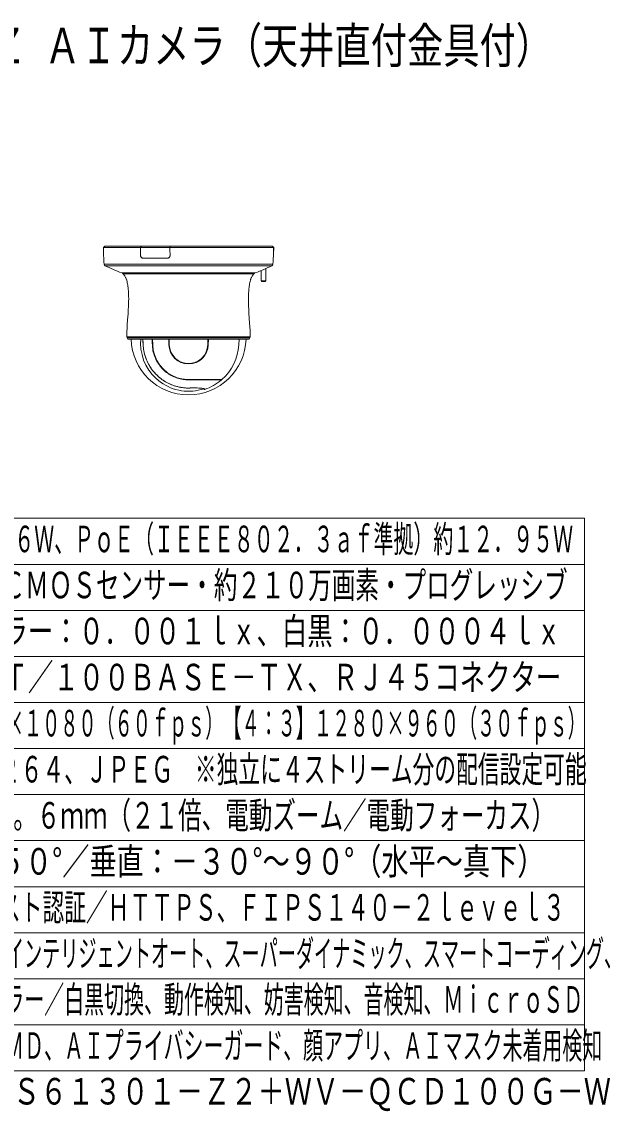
# Model space of a CAD drawing. Units: millimetres on the paper. Extents: x -62 to 65, y -59 to 59.
# Drawn here: x 1.4 to 65.3, y -59 to 59.3 of the extents above; entities that cross this region are included whole.
import ezdxf
from ezdxf.enums import TextEntityAlignment as Align

# ---------------------------------------------------------------- set-up
doc = ezdxf.new("R2010")
doc.units = ezdxf.units.MM
doc.layers.add('0-0_MOJI1', color=7, linetype='Continuous')
doc.layers.add('0-5_相当品', color=4, linetype='Continuous')
doc.layers.add('0-1_GAIKEI', color=4, linetype='Continuous', lineweight=9)
doc.layers.add('0-4_WAKU', color=4, linetype='Continuous', lineweight=9)
doc.styles.add('ＭＳ ゴシック', font='')
doc.styles.get('ＭＳ ゴシック').set_extended_font_data('MS Gothic')

msp = doc.modelspace()

# ---------------------------------------------------------------- linework, layer by layer
at = {"layer": '0-1_GAIKEI', "color": 7}
for p, q in [((10.411, 34.929), (10.262, 34.779)), ((10.262, 34.779), (14.285, 34.779)), ((28.612, 34.929), (10.411, 34.929)), ((14.346, 34.929), (14.285, 34.779)), ((17.495, 34.779), (14.297, 34.779)), ((14.366, 34.929), (14.366, 34.779)), ((16.417, 34.799), (16.399, 34.779)), ((16.417, 34.799), (17.503, 34.799)), ((17.495, 34.779), (17.555, 34.929)), ((17.495, 34.779), (28.757, 34.779)), ((28.625, 34.909), (28.609, 34.909)), ((28.612, 34.929), (28.762, 34.779)), ((28.625, 34.909), (28.625, 34.896)), ((28.754, 34.529), (28.759, 34.529)), ((28.762, 34.779), (28.761, 34.779)), ((28.672, 32.969), (10.351, 32.969)), ((10.461, 32.809), (28.562, 32.809)), ((27.39, 32.274), (27.39, 31.179)), ((27.89, 32.491), (27.89, 31.179)), ((27.39, 31.179), (27.89, 31.179)), ((27.49, 31.079), (27.79, 31.079)), ((12.812, 25.092), (12.812, 25.092)), ((26.212, 25.092), (12.812, 25.092)), ((12.932, 24.829), (12.838, 24.993)), ((26.185, 24.993), (12.838, 24.993)), ((26.092, 24.829), (26.185, 24.993)), ((26.212, 25.092), (26.212, 25.092)), ((26.092, 24.829), (12.932, 24.829))]:
    msp.add_line(p, q, dxfattribs=at)
at = {"layer": '0-1_GAIKEI'}
for p, q in [((14.306, 33.929), (14.294, 33.929)), ((14.554, 33.629), (17.214, 33.629)), ((26.762, 32.024), (12.261, 32.024)), ((26.614, 31.925), (12.41, 31.925)), ((14.576, 24.226), (14.577, 24.222)), ((14.582, 24.226), (14.582, 24.221)), ((15.621, 24.326), (15.624, 24.221)), ((17.373, 24.226), (17.358, 24.829)), ((17.366, 24.829), (17.382, 24.227)), ((17.373, 24.223), (17.373, 24.226)), ((17.382, 24.223), (17.373, 24.223)), ((17.374, 24.221), (17.373, 24.223)), ((17.415, 24.227), (17.382, 24.227)), ((17.396, 24.829), (17.408, 24.381)), ((17.401, 24.829), (17.417, 24.227)), ((17.411, 24.381), (17.408, 24.381)), ((17.415, 24.227), (17.411, 24.381)), ((17.415, 24.224), (17.415, 24.227)), ((17.415, 24.227), (17.417, 24.227)), ((17.415, 24.224), (17.417, 24.224)), ((17.417, 24.227), (17.417, 24.224)), ((17.417, 24.224), (17.417, 24.219)), ((17.475, 23.778), (17.472, 23.778)), ((21.548, 23.778), (21.551, 23.778)), ((21.606, 24.227), (21.622, 24.829)), ((21.608, 24.227), (21.606, 24.227)), ((21.606, 24.224), (21.606, 24.227)), ((21.608, 24.224), (21.606, 24.224)), ((21.606, 24.219), (21.606, 24.224)), ((21.641, 24.227), (21.608, 24.227)), ((21.608, 24.224), (21.608, 24.227)), ((21.627, 24.829), (21.615, 24.381)), ((21.657, 24.829), (21.641, 24.227)), ((21.641, 24.227), (21.65, 24.226)), ((21.641, 24.223), (21.641, 24.227)), ((21.641, 24.223), (21.65, 24.223)), ((21.666, 24.829), (21.65, 24.226)), ((21.65, 24.226), (21.65, 24.223)), ((21.65, 24.223), (21.65, 24.221)), ((24.977, 24.221), (25.013, 24.829)), ((19.512, 20.411), (19.512, 20.45)), ((19.512, 20.45), (23.135, 20.45)), ((19.512, 20.411), (23.091, 20.411)), ((23.091, 20.411), (23.093, 20.45)), ((19.512, 19.526), (19.512, 19.523)), ((19.696, 19.529), (19.697, 19.526)), ((21.202, 19.411), (21.202, 19.442)), ((21.202, 19.411), (21.218, 19.384)), ((21.207, 19.439), (21.22, 19.419)), ((21.22, 19.419), (21.218, 19.384)), ((21.267, 19.403), (21.265, 19.367))]:
    msp.add_line(p, q, dxfattribs=at)
at = {"layer": '0-1_GAIKEI', "color": 7}
for points in [[(28.75, 34.158), (28.752, 34.308), (28.754, 34.529)], [(12.41, 31.925), (12.455, 31.876), (12.498, 31.825), (12.538, 31.77), (12.576, 31.714), (12.612, 31.656), (12.645, 31.597), (12.676, 31.537), (12.704, 31.476), (12.731, 31.413), (12.755, 31.35), (12.777, 31.286), (12.797, 31.222), (12.831, 31.091), (12.861, 30.958), (12.886, 30.825), (12.908, 30.692), (12.927, 30.558), (12.944, 30.423), (12.958, 30.289), (12.982, 30.02), (12.998, 29.751), (13.007, 29.482), (13.011, 29.212), (13.009, 28.942), (13.003, 28.672), (12.993, 28.402), (12.972, 27.996), (12.946, 27.59), (12.897, 26.913), (12.86, 26.371), (12.837, 25.964), (12.825, 25.683), (12.822, 25.599)], [(26.614, 31.925), (26.569, 31.877), (26.526, 31.826), (26.486, 31.772), (26.449, 31.716), (26.414, 31.659), (26.381, 31.601), (26.35, 31.542), (26.321, 31.481), (26.295, 31.419), (26.271, 31.357), (26.249, 31.294), (26.229, 31.23), (26.194, 31.101), (26.165, 30.97), (26.14, 30.838), (26.118, 30.706), (26.098, 30.574), (26.082, 30.441), (26.067, 30.308), (26.043, 30.042), (26.027, 29.776), (26.017, 29.509), (26.013, 29.243), (26.014, 28.976), (26.019, 28.708), (26.029, 28.441), (26.049, 28.04), (26.074, 27.638), (26.112, 27.102), (26.15, 26.566), (26.175, 26.164), (26.195, 25.762), (26.205, 25.494), (26.21, 25.226), (26.212, 25.092)]]:
    msp.add_lwpolyline(points, dxfattribs=at)
at = {"layer": '0-1_GAIKEI'}
for points in [[(14.554, 33.629), (14.514, 33.633), (14.474, 33.644), (14.436, 33.662), (14.401, 33.688), (14.371, 33.718), (14.345, 33.754), (14.323, 33.794), (14.308, 33.837), (14.298, 33.882), (14.294, 33.929)], [(14.306, 33.929), (14.31, 33.882), (14.32, 33.836), (14.336, 33.792), (14.358, 33.752), (14.385, 33.716), (14.416, 33.685), (14.451, 33.661), (14.489, 33.643), (14.528, 33.632), (14.566, 33.629)], [(17.503, 33.929), (17.501, 33.889), (17.494, 33.85), (17.483, 33.813), (17.466, 33.778), (17.453, 33.757), (17.439, 33.738), (17.407, 33.704), (17.372, 33.676), (17.334, 33.655), (17.294, 33.64), (17.254, 33.632), (17.214, 33.629)], [(14.576, 24.226), (14.561, 24.583), (14.555, 24.829)], [(14.883, 22.745), (14.826, 22.907), (14.775, 23.07), (14.729, 23.233), (14.69, 23.398), (14.656, 23.563), (14.627, 23.728), (14.605, 23.892), (14.588, 24.057), (14.577, 24.222)], [(14.582, 24.221), (14.593, 24.056), (14.61, 23.89), (14.634, 23.719), (14.664, 23.548), (14.699, 23.378), (14.741, 23.209), (14.768, 23.112), (14.796, 23.016), (14.827, 22.921), (14.859, 22.826), (14.905, 22.701), (14.955, 22.576), (15.008, 22.453), (15.077, 22.306), (15.15, 22.162), (15.228, 22.019), (15.311, 21.88), (15.398, 21.742), (15.503, 21.591), (15.613, 21.443), (15.728, 21.299), (15.849, 21.16), (15.975, 21.025), (16.097, 20.904), (16.223, 20.786), (16.353, 20.674), (16.487, 20.566), (16.623, 20.463), (16.763, 20.365), (16.891, 20.282), (17.021, 20.203), (17.153, 20.128), (17.285, 20.059), (17.374, 20.015), (17.463, 19.973), (17.641, 19.895), (17.81, 19.829), (17.978, 19.771), (18.144, 19.72)], [(15.601, 23.94), (15.588, 24.11), (15.583, 24.221)], [(19.512, 20.411), (19.364, 20.414), (19.215, 20.422), (19.065, 20.436), (18.912, 20.457), (18.759, 20.484), (18.617, 20.514), (18.474, 20.55), (18.331, 20.592), (18.188, 20.64), (18.045, 20.694), (17.907, 20.753), (17.77, 20.817), (17.634, 20.888), (17.5, 20.964), (17.369, 21.045), (17.25, 21.126), (17.134, 21.21), (17.021, 21.3), (16.911, 21.393), (16.804, 21.49), (16.695, 21.598), (16.591, 21.709), (16.491, 21.824), (16.396, 21.943), (16.305, 22.065), (16.215, 22.199), (16.13, 22.335), (16.051, 22.475), (15.978, 22.617), (15.911, 22.761), (15.876, 22.843), (15.844, 22.925), (15.813, 23.008), (15.783, 23.092), (15.731, 23.26), (15.687, 23.429), (15.651, 23.599), (15.622, 23.77), (15.601, 23.94)], [(17.382, 24.223), (17.382, 24.227), (17.373, 24.226)], [(21.608, 24.227), (21.612, 24.381), (21.615, 24.381)], [(19.512, 19.523), (19.409, 19.524), (19.305, 19.527), (19.198, 19.533), (19.089, 19.541), (18.977, 19.552), (18.862, 19.566), (18.744, 19.583), (18.623, 19.604), (18.498, 19.628), (18.369, 19.657), (18.237, 19.69), (18.102, 19.729), (17.964, 19.772), (17.823, 19.821), (17.679, 19.876), (17.534, 19.937), (17.388, 20.004), (17.242, 20.077), (17.096, 20.156), (16.95, 20.241), (16.806, 20.332), (16.664, 20.429), (16.525, 20.531), (16.388, 20.639), (16.255, 20.752), (16.126, 20.87), (16, 20.993), (15.879, 21.12), (15.763, 21.251), (15.651, 21.387), (15.544, 21.526), (15.442, 21.669), (15.346, 21.815), (15.255, 21.964), (15.169, 22.116), (15.089, 22.27), (15.015, 22.427), (14.946, 22.585), (14.883, 22.745)], [(18.144, 19.72), (18.307, 19.676), (18.49, 19.633), (18.667, 19.599), (18.84, 19.572), (19.021, 19.55), (19.196, 19.536), (19.366, 19.528), (19.512, 19.526)], [(19.696, 19.529), (19.936, 19.536), (20.191, 19.539), (20.439, 19.535), (20.672, 19.526), (20.779, 19.519), (20.879, 19.51), (20.963, 19.501), (21.037, 19.491), (21.091, 19.481), (21.138, 19.472), (21.195, 19.456), (21.218, 19.447), (21.236, 19.439), (21.25, 19.43), (21.26, 19.421), (21.265, 19.411), (21.267, 19.403)], [(19.697, 19.526), (19.998, 19.534), (20.238, 19.535), (20.467, 19.531), (20.628, 19.525), (20.763, 19.516), (20.881, 19.506), (20.974, 19.495), (21.07, 19.48), (21.121, 19.469), (21.162, 19.458), (21.188, 19.448), (21.205, 19.44), (21.216, 19.433)]]:
    msp.add_lwpolyline(points, dxfattribs=at)
at = {"layer": '0-1_GAIKEI', "color": 7}
for centre, radius, start, end in [((30.261, 34.858), 20, 180.22564, 185.4171), ((26.076, 31.893), 3.939, 47.11993, 49.97728), ((25.604, 31.604), 4.478, 45.16233, 47.57353), ((24.463, 34.468), 4.294, 357.09332, 358.84288), ((10.327, 34.857), 18.43, 358.97873, 359.756), ((8.762, 34.858), 20, 358.63578, 359.77437), ((7.005, 34.871), 21.757, 358.71033, 359.09857), ((9.014, 34.857), 19.747, 359.04675, 359.77217), ((8.762, 34.858), 20, 354.58289, 357.99546), ((10.55, 32.988), 0.2, 185.41711, 243.63036), ((19.344, 50.728), 20, 243.63034, 249.25739), ((12.119, 31.65), 0.4, 43.42946, 69.25739), ((26.904, 31.65), 0.4, 110.74261, 136.57055), ((19.679, 50.728), 20, 290.74261, 296.36966), ((28.473, 32.988), 0.2, 296.36964, 354.58289), ((27.49, 31.179), 0.1, 180, 270), ((27.79, 31.179), 0.1, 270, 0), ((28.365, 25.032), 15.554, 177.56194, 179.77779), ((28.365, 25.032), 15.554, 178.93512, 179.77779), ((13.012, 25.092), 0.2, 180, 209.74491), ((26.012, 25.092), 0.2, 330.25509, 0), ((19.512, 25.029), 6.25, 181.83378, 358.16622)]:
    msp.add_arc(centre, radius, start, end, dxfattribs=at)
at = {"layer": '0-1_GAIKEI'}
for centre, radius, start, end in [((63.489, 34.857), 49.204, 180.09142, 181.08127), ((63.42, 34.857), 49.123, 180.09156, 181.08303), ((66.697, 34.857), 49.203, 180.0914, 181.08128), ((19.512, 24.379), 5.2, 175.03604, 180), ((19.512, 24.379), 5.2, 180, 288.67711), ((14.58, 24.243), 0.0173, 257.97353, 275.38234), ((14.58, 24.239), 0.0176, 258.31147, 275.35871), ((9419.882, 297.345), 9408.264, 181.65984, 181.66354), ((9703.525, 302.149), 9691.887, 181.63967, 181.64264), ((19.512, 24.279), 2.139, 181.53853, 358.46146), ((19.512, 24.279), 2.13, 181.50001, 358.5), ((19.513, 24.279), 2.099, 181.50014, 193.80273), ((19.512, 24.279), 2.095, 181.63354, 358.36662), ((19.512, 24.279), 2.1, 193.79348, 346.20653), ((19.51, 24.279), 2.099, 346.19727, 358.49986), ((19.512, 24.554), 5.475, 311.4424, 356.51714), ((19.511, 24.344), 3.895, 251.79125, 261.64564), ((19.512, 24.345), 3.896, 261.64541, 270), ((19.512, 24.554), 5.475, 288.67586, 310.82703), ((19.51, 24.639), 5.114, 270.01397, 272.08555), ((19.511, 24.609), 5.087, 270, 272.09348), ((21.107, 19.254), 0.211, 63.31798, 70.63353), ((21.196, 19.42), 0.0237, 0, 33.46037), ((21.252, 19.405), 0.0398, 210.9472, 288.67522), ((21.254, 19.441), 0.0407, 212.92847, 288.60811)]:
    msp.add_arc(centre, radius, start, end, dxfattribs=at)
for centre, major_axis, ratio, start_param, end_param in [((20.711, 17.463), (-4.354, 12.416), 0.350473, 0.8188915, 0.8773408), ((19.512, 24.333), (-3.889, -0.018), 0.998344, 0.0241716, 1.2479706)]:
    msp.add_ellipse(centre, major_axis=major_axis, ratio=ratio, start_param=start_param, end_param=end_param, dxfattribs=at)
at = {"layer": '0-4_WAKU', "color": 3}
for p, q in [((-62.5, 5.382), (62.5, 5.382)), ((62.5, -54.618), (62.5, 5.382)), ((-62.5, -54.618), (62.5, -54.618))]:
    msp.add_line(p, q, dxfattribs=at)
at = {"layer": '0-4_WAKU'}
for p, q in [((-62.5, 0.382), (62.5, 0.382)), ((-62.5, -4.618), (62.5, -4.618)), ((-62.5, -9.618), (62.5, -9.618)), ((62.5, -14.618), (-62.5, -14.618)), ((62.5, -19.618), (-62.5, -19.618)), ((62.5, -24.618), (-62.5, -24.618)), ((-62.5, -29.618), (62.5, -29.618)), ((-62.5, -34.618), (62.5, -34.618)), ((-62.5, -39.618), (62.5, -39.618)), ((-62.5, -44.618), (62.5, -44.618)), ((-62.5, -49.618), (62.5, -49.618))]:
    msp.add_line(p, q, dxfattribs=at)

# ---------------------------------------------------------------- texts
at = {"layer": '0-0_MOJI1', "style": 'ＭＳ ゴシック'}
for s, height, width, p in [('屋内フルＨＤ ＰＴＺ ＡＩカメラ（天井直付金具付）', 3.849, 0.75, (-35.5, 53.642)), ('ＤＣ１２Ｖ 約１１．６Ｗ、ＰｏＥ（ＩＥＥＥ８０２．３ａｆ準拠）約１２．９５Ｗ', 2.889, 0.55, (-20, 0.827)), ('約１／２．８型 ＣＭＯＳセンサー・約２１０万画素・プログレッシブ', 2.889, 0.65, (-20, -4.173)), ('（Ｆ１．６）カラー：０．００１ｌｘ、白黒：０．０００４ｌｘ', 2.889, 0.7, (-20, -9.173)), ('１０ＢＡＳＥ－Ｔ／１００ＢＡＳＥ－ＴＸ、ＲＪ４５コネクター', 2.889, 0.7, (-20, -14.173)), ('【１６：９】１９２０×１０８０（６０ｆｐｓ）【４：３】１２８０×９６０（３０ｆｐｓ）', 2.886, 0.5, (-20, -19.173)), ('Ｈ．２６５・Ｈ．２６４、ＪＰＥＧ\u3000※独立に４ストリーム分の配信設定可能', 2.889, 0.6, (-20, -24.173)), ('ｆ＝４．０～８４。６ｍｍ（２１倍、電動ズーム／電動フォーカス）', 2.886, 0.65, (-20, -29.173)), ('水平：０°～３５０°／垂直：－３０°～９０°（水平～真下）', 2.886, 0.75, (-20, -34.173)), ('ユーザー認証／ホスト認証／ＨＴＴＰＳ、ＦＩＰＳ１４０－２ｌｅｖｅｌ３', 2.889, 0.6, (-20, -39.173)), ('ＪＣ－ＳＴＡＲ適合、インテリジェントオート、スーパーダイナミック、スマートコーディング、', 2.886, 0.5, (-20, -44.173)), ('逆光／強光補正、カラー／白黒切換、動作検知、妨害検知、音検知、ＭｉｃｒｏＳＤ', 2.889, 0.55, (-20, -49.173)), ('スロット、ＡＩ－ＶＭＤ、ＡＩプライバシーガード、顔アプリ、ＡＩマスク未着用検知', 2.886, 0.55, (-20, -54.173))]:
    msp.add_text(s, height=height, dxfattribs=dict(at, width=width)).set_placement(p, align=Align.BOTTOM_LEFT)
at = {"layer": '0-5_相当品', "style": 'ＭＳ ゴシック', "width": 0.75}
msp.add_text('ｉ－ＰＲＯ：ＷＶ－Ｓ６１３０１－Ｚ２＋ＷＶ－ＱＣＤ１００Ｇ－Ｗ', height=2.886, dxfattribs=at).set_placement((-26.14, -59.137), align=Align.BOTTOM_LEFT)

doc.saveas('drawing.dxf')
